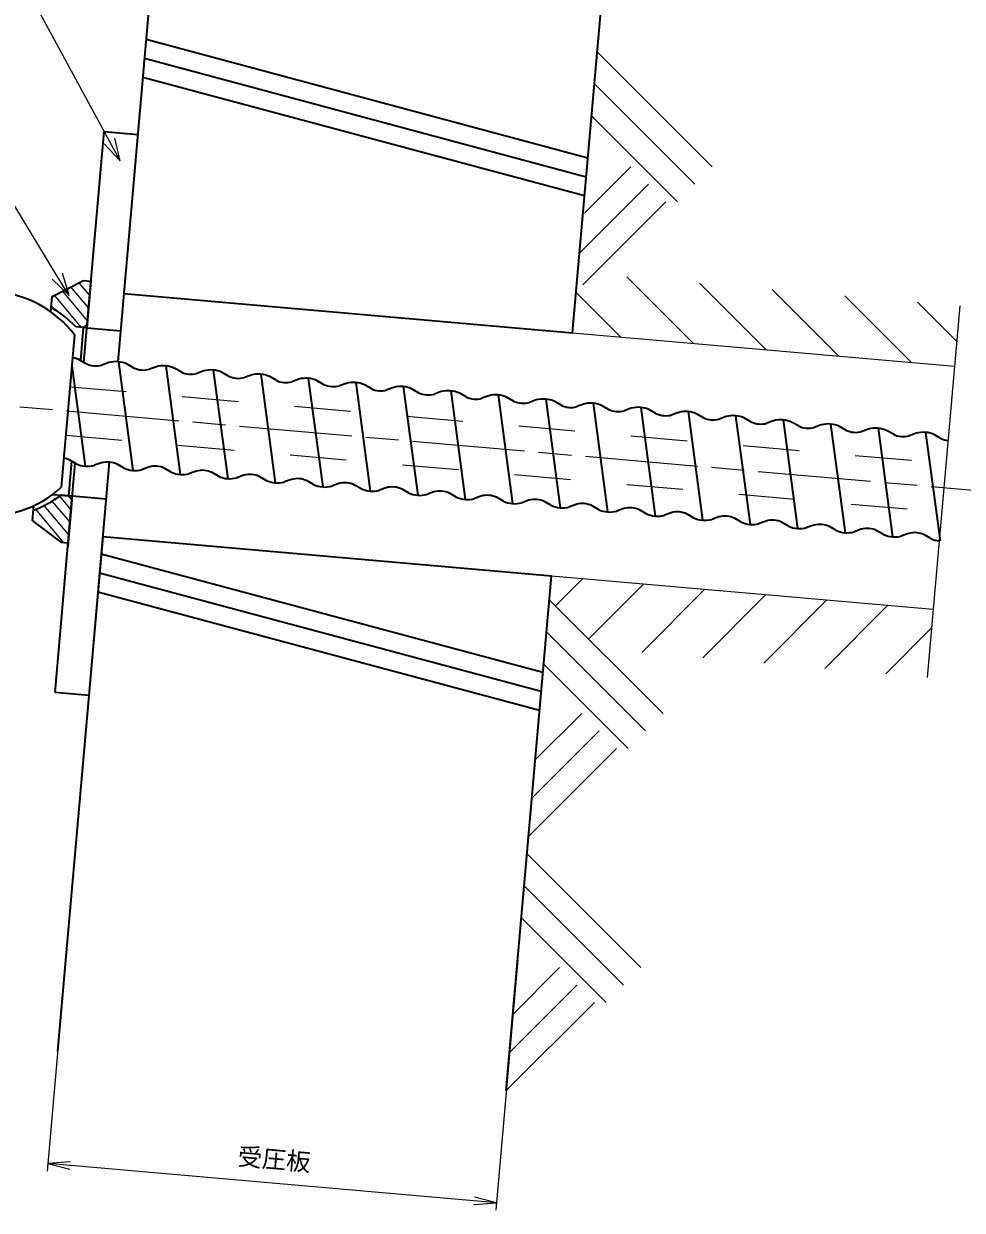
# Model space of a CAD drawing. Units: millimetres at full size, sheet at 1:2.5; details may follow other scales. Extents: x 3771 to 5451, y -1747 to -544.
# Drawn here: x 4259.8 to 4509.8, y -1115.9 to -799.8 of the extents above; entities that cross this region are included whole.
import ezdxf
from ezdxf.enums import TextEntityAlignment as Align

# ---------------------------------------------------------------- set-up
doc = ezdxf.new("R2010")
doc.units = ezdxf.units.MM
doc.header["$LTSCALE"] = 2.5
doc.linetypes.add('CHAIN', pattern=[18.5, 12, -1.5, 3.5, -1.5])
doc.linetypes.add('DASHED_SPACED', pattern=[12, 6, -6])
for name, color, linetype, lineweight in [('1外形線', 7, 'Continuous', 35), ('2細い実線', 3, 'Continuous', 20), ('3隠れ線', 2, 'DASHED_SPACED', 18), ('4中心線', 1, 'CHAIN', 18), ('6寸法線', 4, 'Continuous', 18)]:
    doc.layers.add(name, color=color, linetype=linetype, lineweight=lineweight)
doc.styles.add('ＭＳ ゴシック', font='')
doc.styles.get('ＭＳ ゴシック').set_extended_font_data('MS Gothic')
pattern_1 = [(310, (3371.009, -584.842), (1.82414, 1.53064), [])]
pattern_2 = [(135, (0, 0), (-8.83883, -8.83883), [])]
pattern_3 = [(45, (0, 0), (-8.83883, 8.83883), [])]

# ---------------------------------------------------------------- blocks, each defined once
blk = doc.blocks.new('open_arrow')
at = {"color": 0, "linetype": 'Continuous', "lineweight": -2}
blk.add_lwpolyline([(7.5, 1.25), (0, 0), (7.5, -1.25)], dxfattribs=at)

msp = doc.modelspace()

# ---------------------------------------------------------------- hatches: boundary and pattern name
at = {"layer": '2細い実線'}
h = msp.add_hatch(dxfattribs=at)
h.set_pattern_fill('USER', color=256, style=0, pattern_type=2)
h.set_pattern_definition(pattern_2)
h.paths.add_polyline_path([(4507.763, -890.997), (4509.167, -874.956), (4407.407, -866.053), (4406.004, -882.095)])
h = msp.add_hatch(dxfattribs=at)
h.set_pattern_fill('USER', color=256, style=0, pattern_type=2)
h.set_pattern_definition(pattern_2)
h.paths.add_polyline_path([(4507.763, -890.997), (4509.167, -874.956), (4407.407, -866.053), (4406.004, -882.095)])
h = msp.add_hatch(dxfattribs=at)
h.set_pattern_fill('USER', color=256, style=0, pattern_type=2)
h.set_pattern_definition(pattern_1)
h.paths.add_polyline_path([(4276.623, -880.813), (4273.634, -880.552, 0.0702), (4267.063, -875.348), (4267.315, -872.47), (4275.72, -868.187), (4277.712, -868.361)])
h = msp.add_hatch(dxfattribs=at)
h.set_pattern_fill('USER', color=256, style=0, pattern_type=2)
h.set_pattern_definition(pattern_1)
h.paths.add_polyline_path([(4276.623, -880.813), (4273.634, -880.552, 0.0702), (4267.063, -875.348), (4267.315, -872.47), (4275.72, -868.187), (4277.712, -868.361)])
h = msp.add_hatch(dxfattribs=at)
h.set_pattern_fill('USER', color=256, style=0, pattern_type=2)
h.set_pattern_definition(pattern_1)
h.paths.add_polyline_path([(4269.619, -937.92), (4271.612, -938.095), (4272.701, -925.642), (4269.712, -925.381, -0.0702), (4262.337, -929.365), (4262.085, -932.242)])
h = msp.add_hatch(dxfattribs=at)
h.set_pattern_fill('USER', color=256, style=0, pattern_type=2)
h.set_pattern_definition(pattern_1)
h.paths.add_polyline_path([(4269.619, -937.92), (4271.612, -938.095), (4272.701, -925.642), (4269.712, -925.381, -0.0702), (4262.337, -929.365), (4262.085, -932.242)])
h = msp.add_hatch(dxfattribs=at)
h.set_pattern_fill('USER', color=256, style=0, pattern_type=2)
h.set_pattern_definition(pattern_3)
h.paths.add_polyline_path([(4400.339, -946.847), (4399.78, -953.233), (4412.82, -966.274), (4500.506, -973.945), (4502.098, -955.75)])
h = msp.add_hatch(dxfattribs=at)
h.set_pattern_fill('USER', color=256, style=0, pattern_type=2)
h.set_pattern_definition(pattern_3)
h.paths.add_polyline_path([(4400.339, -946.847), (4399.78, -953.233), (4412.82, -966.274), (4500.506, -973.945), (4502.098, -955.75)])

# ---------------------------------------------------------------- linework, layer by layer
at = {"layer": '1外形線'}
for p, q in [((4299.998, -716.902), (4284.87, -889.817)), ((4406.004, -882.095), (4419.362, -729.413)), ((4410.075, -835.56), (4292.376, -804.022)), ((4409.632, -840.617), (4291.933, -809.08)), ((4409.19, -845.675), (4291.491, -814.138)), ((4275.818, -890.015), (4281.199, -828.513)), ((4281.199, -828.513), (4290.164, -829.298)), ((4267.315, -872.47), (4275.72, -868.187)), ((4275.72, -868.187), (4277.712, -868.361)), ((4276.623, -880.813), (4277.712, -868.361)), ((4286.46, -871.636), (4406.004, -882.095)), ((4266.958, -876.546), (4267.315, -872.47)), ((4276.623, -880.813), (4273.634, -880.552)), ((4275.627, -880.726), (4274.862, -889.469)), ((4276.71, -879.817), (4275.627, -880.726)), ((4276.623, -880.813), (4285.589, -881.598)), ((4273.328, -882.637), (4269.773, -923.274)), ((4273.328, -882.637), (4269.773, -923.274)), ((4272.606, -890.888), (4276.16, -917.663)), ((4276.394, -890.345), (4274.703, -889.378)), ((4276.394, -890.345), (4274.703, -889.378)), ((4276.394, -890.345), (4274.703, -889.378)), ((4282.44, -890.055), (4280.607, -890.713)), ((4282.44, -890.055), (4280.607, -890.713)), ((4284.97, -889.825), (4288.812, -918.77)), ((4289.046, -891.452), (4287.355, -890.485)), ((4289.046, -891.452), (4287.355, -890.485)), ((4289.046, -891.452), (4287.355, -890.485)), ((4295.092, -891.161), (4293.258, -891.82)), ((4295.092, -891.161), (4293.258, -891.82)), ((4297.622, -890.932), (4301.464, -919.877)), ((4301.698, -892.559), (4300.007, -891.591)), ((4301.698, -892.559), (4300.007, -891.591)), ((4301.698, -892.559), (4300.007, -891.591)), ((4307.743, -892.268), (4305.91, -892.927)), ((4310.274, -892.039), (4314.115, -920.984)), ((4314.349, -893.665), (4312.658, -892.698)), ((4314.349, -893.665), (4312.658, -892.698)), ((4320.395, -893.375), (4318.562, -894.034)), ((4322.925, -893.146), (4326.767, -922.091)), ((4327.001, -894.772), (4325.31, -893.805)), ((4327.001, -894.772), (4325.31, -893.805)), ((4333.047, -894.482), (4331.214, -895.141)), ((4335.577, -894.253), (4339.419, -923.198)), ((4339.653, -895.879), (4337.962, -894.912)), ((4339.653, -895.879), (4337.962, -894.912)), ((4345.699, -895.589), (4343.865, -896.248)), ((4348.229, -895.36), (4352.071, -924.304)), ((4352.304, -896.986), (4350.613, -896.019)), ((4352.304, -896.986), (4350.613, -896.019)), ((4358.35, -896.696), (4356.517, -897.355)), ((4360.88, -896.467), (4364.722, -925.411)), ((4364.956, -898.093), (4363.265, -897.126)), ((4364.956, -898.093), (4363.265, -897.126)), ((4373.532, -897.573), (4377.374, -926.518)), ((4371.002, -897.803), (4369.169, -898.462)), ((4377.608, -899.2), (4375.917, -898.233)), ((4377.608, -899.2), (4375.917, -898.233)), ((4383.654, -898.91), (4381.82, -899.568)), ((4386.184, -898.68), (4390.026, -927.625)), ((4390.26, -900.307), (4388.569, -899.34)), ((4390.26, -900.307), (4388.569, -899.34)), ((4396.305, -900.017), (4394.472, -900.675)), ((4398.835, -899.787), (4402.677, -928.732)), ((4402.911, -901.414), (4401.22, -900.446)), ((4402.911, -901.414), (4401.22, -900.446)), ((4411.487, -900.894), (4415.329, -929.839)), ((4408.957, -901.123), (4407.124, -901.782)), ((4415.563, -902.521), (4413.872, -901.553)), ((4415.563, -902.521), (4413.872, -901.553)), ((4421.609, -902.23), (4419.776, -902.889)), ((4424.139, -902.001), (4427.981, -930.946)), ((4428.215, -903.627), (4426.524, -902.66)), ((4428.215, -903.627), (4426.524, -902.66)), ((4434.261, -903.337), (4432.427, -903.996)), ((4436.791, -903.108), (4440.633, -932.053)), ((4440.866, -904.734), (4439.175, -903.767)), ((4440.866, -904.734), (4439.175, -903.767)), ((4446.912, -904.444), (4445.079, -905.103)), ((4449.442, -904.215), (4453.284, -933.16)), ((4453.518, -905.841), (4451.827, -904.874)), ((4453.518, -905.841), (4451.827, -904.874)), ((4459.564, -905.551), (4457.731, -906.21)), ((4462.094, -905.322), (4465.936, -934.266)), ((4466.17, -906.948), (4464.479, -905.981)), ((4466.17, -906.948), (4464.479, -905.981)), ((4472.216, -906.658), (4470.382, -907.317)), ((4474.746, -906.428), (4478.588, -935.373)), ((4478.822, -908.055), (4477.131, -907.088)), ((4478.822, -908.055), (4477.131, -907.088)), ((4484.867, -907.765), (4483.034, -908.423)), ((4487.397, -907.535), (4491.239, -936.48)), ((4491.473, -909.162), (4489.782, -908.195)), ((4491.473, -909.162), (4489.782, -908.195)), ((4497.519, -908.871), (4495.686, -909.53)), ((4500.049, -908.642), (4503.891, -937.587)), ((4504.125, -910.269), (4502.434, -909.301)), ((4504.125, -910.269), (4502.434, -909.301)), ((4272.513, -916.314), (4271.705, -925.555)), ((4273.708, -916.998), (4272.017, -916.031)), ((4273.708, -916.998), (4272.017, -916.031)), ((4282.53, -916.565), (4277.091, -978.727)), ((4271.612, -938.095), (4273.469, -916.861)), ((4280.456, -916.769), (4278.623, -917.428)), ((4280.456, -916.769), (4278.623, -917.428)), ((4280.456, -916.769), (4278.623, -917.428)), ((4286.36, -918.105), (4284.669, -917.138)), ((4286.36, -918.105), (4284.669, -917.138)), ((4293.108, -917.876), (4291.275, -918.535)), ((4293.108, -917.876), (4291.275, -918.535)), ((4293.108, -917.876), (4291.275, -918.535)), ((4299.012, -919.212), (4297.321, -918.245)), ((4299.012, -919.212), (4297.321, -918.245)), ((4305.76, -918.983), (4303.927, -919.642)), ((4305.76, -918.983), (4303.927, -919.642)), ((4311.664, -920.319), (4309.973, -919.352)), ((4318.411, -920.09), (4316.578, -920.749)), ((4324.315, -921.426), (4322.624, -920.458)), ((4331.063, -921.197), (4329.23, -921.856)), ((4336.967, -922.532), (4335.276, -921.565)), ((4343.715, -922.304), (4341.882, -922.962)), ((4349.619, -923.639), (4347.928, -922.672)), ((4267.564, -925.193), (4271.705, -925.555)), ((4272.701, -925.642), (4269.712, -925.381)), ((4272.614, -926.638), (4271.705, -925.555)), ((4281.667, -926.427), (4272.701, -925.642)), ((4356.367, -923.411), (4354.534, -924.069)), ((4362.27, -924.746), (4360.579, -923.779)), ((4369.018, -924.517), (4367.185, -925.176)), ((4374.922, -925.853), (4373.231, -924.886)), ((4381.67, -925.624), (4379.837, -926.283)), ((4387.574, -926.96), (4385.883, -925.993)), ((4262.085, -932.242), (4262.442, -928.167)), ((4268.125, -977.942), (4272.614, -926.638)), ((4272.614, -926.638), (4271.524, -939.091)), ((4272.614, -926.638), (4271.524, -939.091)), ((4394.322, -926.731), (4392.489, -927.39)), ((4400.226, -928.067), (4398.535, -927.1)), ((4406.973, -927.838), (4405.14, -928.497)), ((4412.877, -929.174), (4411.186, -928.207)), ((4419.625, -928.945), (4417.792, -929.604)), ((4425.529, -930.281), (4423.838, -929.313)), ((4262.085, -932.242), (4269.619, -937.92)), ((4432.277, -930.052), (4430.444, -930.711)), ((4438.181, -931.387), (4436.49, -930.42)), ((4444.929, -931.159), (4443.096, -931.817)), ((4450.832, -932.494), (4449.141, -931.527)), ((4457.58, -932.266), (4455.747, -932.924)), ((4463.484, -933.601), (4461.793, -932.634)), ((4470.232, -933.373), (4468.399, -934.031)), ((4476.136, -934.708), (4474.445, -933.741)), ((4482.884, -934.479), (4481.051, -935.138)), ((4488.788, -935.815), (4487.097, -934.848)), ((4495.535, -935.586), (4493.702, -936.245)), ((4280.795, -936.388), (4268.796, -1073.538)), ((4269.619, -937.92), (4271.612, -938.095)), ((4280.795, -936.388), (4400.339, -946.847)), ((4501.439, -936.922), (4499.748, -935.955)), ((4280.391, -941.014), (4398.09, -972.552)), ((4279.948, -946.072), (4397.647, -977.61)), ((4388.34, -1083.997), (4400.339, -946.847)), ((4279.506, -951.13), (4397.205, -982.667)), ((4277.091, -978.727), (4268.125, -977.942))]:
    msp.add_line(p, q, dxfattribs=at)
for centre, radius, start, end in [((4249.634, -901.038), 30, 37.83343, 85.66643), ((4251.906, -901.237), 30, 43.59038, 59.65267), ((4271.675, -895.689), 7, 64.36613, 80.82448), ((4271.675, -895.689), 7, 64.36613, 79.81216), ((4271.675, -895.689), 7, 64.36613, 79.81216), ((4278.99, -884.935), 6, 244.36789, 285.63395), ((4278.99, -884.935), 6, 244.36789, 285.63395), ((4278.99, -884.935), 6, 244.36789, 285.63395), ((4284.326, -896.796), 7, 64.36613, 105.63387), ((4284.326, -896.796), 7, 64.36613, 105.63387), ((4284.326, -896.796), 7, 64.36613, 105.63387), ((4296.978, -897.902), 7, 64.36613, 105.63387), ((4296.978, -897.902), 7, 64.36613, 105.63387), ((4296.978, -897.902), 7, 64.36613, 105.63387), ((4291.642, -886.042), 6, 244.36789, 285.63395), ((4291.642, -886.042), 6, 244.36789, 285.63395), ((4291.642, -886.042), 6, 244.36789, 285.63395), ((4304.293, -887.149), 6, 244.36789, 285.63395), ((4304.293, -887.149), 6, 244.36789, 285.63395), ((4309.63, -899.009), 7, 64.36613, 105.63387), ((4309.63, -899.009), 7, 64.36613, 105.63387), ((4316.945, -888.256), 6, 244.36789, 285.63395), ((4322.282, -900.116), 7, 64.36613, 105.63387), ((4322.282, -900.116), 7, 64.36613, 105.63387), ((4334.933, -901.223), 7, 64.36613, 105.63387), ((4334.933, -901.223), 7, 64.36613, 105.63387), ((4329.597, -889.363), 6, 244.36789, 285.63395), ((4342.248, -890.47), 6, 244.36789, 285.63395), ((4347.585, -902.33), 7, 64.36613, 105.63387), ((4347.585, -902.33), 7, 64.36613, 105.63387), ((4354.9, -891.577), 6, 244.36789, 285.63395), ((4360.237, -903.437), 7, 64.36613, 105.63387), ((4360.237, -903.437), 7, 64.36613, 105.63387), ((4372.888, -904.544), 7, 64.36613, 105.63387), ((4372.888, -904.544), 7, 64.36613, 105.63387), ((4367.552, -892.684), 6, 244.36789, 285.63395), ((4380.204, -893.79), 6, 244.36789, 285.63395), ((4385.54, -905.651), 7, 64.36613, 105.63387), ((4385.54, -905.651), 7, 64.36613, 105.63387), ((4392.855, -894.897), 6, 244.36789, 285.63395), ((4398.192, -906.758), 7, 64.36613, 105.63387), ((4398.192, -906.758), 7, 64.36613, 105.63387), ((4410.844, -907.864), 7, 64.36613, 105.63387), ((4410.844, -907.864), 7, 64.36613, 105.63387), ((4405.507, -896.004), 6, 244.36789, 285.63395), ((4418.159, -897.111), 6, 244.36789, 285.63395), ((4423.495, -908.971), 7, 64.36613, 105.63387), ((4423.495, -908.971), 7, 64.36613, 105.63387), ((4430.81, -898.218), 6, 244.36789, 285.63395), ((4436.147, -910.078), 7, 64.36613, 105.63387), ((4436.147, -910.078), 7, 64.36613, 105.63387), ((4443.462, -899.325), 6, 244.36789, 285.63395), ((4448.799, -911.185), 7, 64.36613, 105.63387), ((4448.799, -911.185), 7, 64.36613, 105.63387), ((4456.114, -900.432), 6, 244.36789, 285.63395), ((4461.45, -912.292), 7, 64.36613, 105.63387), ((4461.45, -912.292), 7, 64.36613, 105.63387), ((4468.766, -901.539), 6, 244.36789, 285.63395), ((4474.102, -913.399), 7, 64.36613, 105.63387), ((4474.102, -913.399), 7, 64.36613, 105.63387), ((4481.417, -902.645), 6, 244.36789, 285.63395), ((4486.754, -914.506), 7, 64.36613, 105.63387), ((4486.754, -914.506), 7, 64.36613, 105.63387), ((4494.069, -903.752), 6, 244.36789, 285.63395), ((4499.405, -915.612), 7, 64.36613, 105.63387), ((4499.405, -915.612), 7, 64.36613, 105.63387), ((4506.72, -904.859), 6, 244.36789, 263.38291), ((4269.422, -921.44), 6, 64.36605, 80.1266), ((4269.422, -921.44), 6, 64.36605, 78.94413), ((4269.422, -921.44), 6, 64.36605, 78.94413), ((4282.073, -922.547), 6, 64.36605, 105.6363), ((4282.073, -922.547), 6, 64.36605, 105.6363), ((4282.073, -922.547), 6, 64.36605, 105.6363), ((4276.737, -910.687), 7, 244.36613, 285.63387), ((4276.737, -910.687), 7, 244.36613, 285.63387), ((4289.389, -911.794), 7, 244.36613, 285.63387), ((4289.389, -911.794), 7, 244.36613, 285.63387), ((4294.725, -923.654), 6, 64.36605, 105.6363), ((4294.725, -923.654), 6, 64.36605, 105.6363), ((4294.725, -923.654), 6, 64.36605, 105.6363), ((4302.04, -912.901), 7, 244.36613, 285.63387), ((4302.04, -912.901), 7, 244.36613, 285.63387), ((4307.377, -924.761), 6, 64.36605, 105.6363), ((4307.377, -924.761), 6, 64.36605, 105.6363), ((4320.029, -925.868), 6, 64.36605, 105.6363), ((4320.029, -925.868), 6, 64.36605, 105.6363), ((4314.692, -914.008), 7, 244.36613, 285.63387), ((4327.344, -915.115), 7, 244.36613, 285.63387), ((4332.68, -926.975), 6, 64.36605, 105.6363), ((4332.68, -926.975), 6, 64.36605, 105.6363), ((4339.995, -916.221), 7, 244.36613, 285.63387), ((4345.332, -928.082), 6, 64.36605, 105.6363), ((4345.332, -928.082), 6, 64.36605, 105.6363), ((4249.634, -901.038), 30, 264.78306, 312.16657), ((4251.906, -901.237), 30, 290.34733, 306.40962), ((4352.647, -917.328), 7, 244.36613, 285.63387), ((4357.984, -929.189), 6, 64.36605, 105.6363), ((4357.984, -929.189), 6, 64.36605, 105.6363), ((4365.299, -918.435), 7, 244.36613, 285.63387), ((4370.635, -930.295), 6, 64.36605, 105.6363), ((4370.635, -930.295), 6, 64.36605, 105.6363), ((4377.951, -919.542), 7, 244.36613, 285.63387), ((4383.287, -931.402), 6, 64.36605, 105.6363), ((4383.287, -931.402), 6, 64.36605, 105.6363), ((4390.602, -920.649), 7, 244.36613, 285.63387), ((4395.939, -932.509), 6, 64.36605, 105.6363), ((4395.939, -932.509), 6, 64.36605, 105.6363), ((4403.254, -921.756), 7, 244.36613, 285.63387), ((4408.591, -933.616), 6, 64.36605, 105.6363), ((4408.591, -933.616), 6, 64.36605, 105.6363), ((4415.906, -922.863), 7, 244.36613, 285.63387), ((4421.242, -934.723), 6, 64.36605, 105.6363), ((4421.242, -934.723), 6, 64.36605, 105.6363), ((4428.557, -923.97), 7, 244.36613, 285.63387), ((4433.894, -935.83), 6, 64.36605, 105.6363), ((4433.894, -935.83), 6, 64.36605, 105.6363), ((4441.209, -925.076), 7, 244.36613, 285.63387), ((4446.546, -936.937), 6, 64.36605, 105.6363), ((4446.546, -936.937), 6, 64.36605, 105.6363), ((4453.861, -926.183), 7, 244.36613, 285.63387), ((4459.197, -938.044), 6, 64.36605, 105.6363), ((4459.197, -938.044), 6, 64.36605, 105.6363), ((4466.513, -927.29), 7, 244.36613, 285.63387), ((4471.849, -939.15), 6, 64.36605, 105.6363), ((4471.849, -939.15), 6, 64.36605, 105.6363), ((4479.164, -928.397), 7, 244.36613, 285.63387), ((4484.501, -940.257), 6, 64.36605, 105.6363), ((4484.501, -940.257), 6, 64.36605, 105.6363), ((4497.153, -941.364), 6, 64.36605, 105.6363), ((4497.153, -941.364), 6, 64.36605, 105.6363), ((4491.816, -929.504), 7, 244.36613, 285.63387), ((4504.468, -930.611), 7, 244.36613, 263.61148)]:
    msp.add_arc(centre, radius, start, end, dxfattribs=at)
at = {"layer": '2細い実線'}
for p, q in [((4443.206, -837.916), (4412.551, -807.261)), ((4438.566, -842.557), (4411.804, -815.795)), ((4433.926, -847.197), (4411.058, -824.329)), ((4409.177, -850.291), (4421.551, -837.916)), ((4407.859, -860.889), (4426.192, -842.557)), ((4408.71, -869.319), (4430.832, -847.197)), ((4509.166, -874.967), (4500.505, -973.956)), ((4406.004, -882.095), (4507.763, -890.997)), ((4400.339, -946.847), (4502.098, -955.75)), ((4430.091, -983.544), (4399.78, -953.233)), ((4425.451, -988.185), (4399.033, -961.767)), ((4420.81, -992.825), (4398.287, -970.302)), ((4396.061, -995.919), (4408.436, -983.544)), ((4395.154, -1006.107), (4413.076, -988.185)), ((4394.264, -1016.278), (4417.717, -992.825)), ((4424.183, -1051.247), (4393.858, -1020.922)), ((4419.543, -1055.887), (4393.111, -1029.456)), ((4414.902, -1060.528), (4392.365, -1037.99)), ((4390.154, -1063.621), (4402.528, -1051.247)), ((4389.229, -1073.826), (4407.168, -1055.887)), ((4388.34, -1083.997), (4411.809, -1060.528))]:
    msp.add_line(p, q, dxfattribs=at)
at = {"layer": '3隠れ線'}
for p, q in [((4272.117, -896.48), (4505.497, -916.898)), ((4270.984, -909.431), (4504.364, -929.849))]:
    msp.add_line(p, q, dxfattribs=at)
at = {"layer": '4中心線'}
msp.add_line((4179.027, -894.861), (4845.604, -953.179), dxfattribs=at)
at = {"layer": '6寸法線'}
for p, q in [((4282.588, -831.03), (4241.916, -755.973)), ((4268.711, -867.034), (4244.132, -826.571)), ((4285.447, -836.305), (4282.588, -831.03)), ((4285.447, -836.305), (4284.002, -830.264)), ((4281.175, -831.796), (4285.447, -836.305)), ((4267.337, -867.869), (4271.826, -872.162)), ((4271.826, -872.162), (4268.711, -867.034)), ((4271.826, -872.162), (4270.085, -866.199)), ((4271.855, -1038.578), (4266.006, -1105.43)), ((4391.398, -1049.037), (4385.549, -1115.889)), ((4385.724, -1113.896), (4266.18, -1103.438))]:
    msp.add_line(p, q, dxfattribs=at)

# ---------------------------------------------------------------- block references
at = {"layer": '6寸法線', "xscale": 0.8, "yscale": 0.8}
for p, rotation in [((4266.18, -1103.438), 355), ((4385.724, -1113.896), 175)]:
    msp.add_blockref('open_arrow', p, dxfattribs=dict(at, rotation=rotation))

# ---------------------------------------------------------------- texts
at = {"layer": '6寸法線', "style": 'ＭＳ ゴシック'}
msp.add_text('受圧板', height=4.747, rotation=355, dxfattribs=at).set_placement((4326.51, -1102.291), align=Align.MIDDLE_CENTER)

doc.saveas('drawing.dxf')
